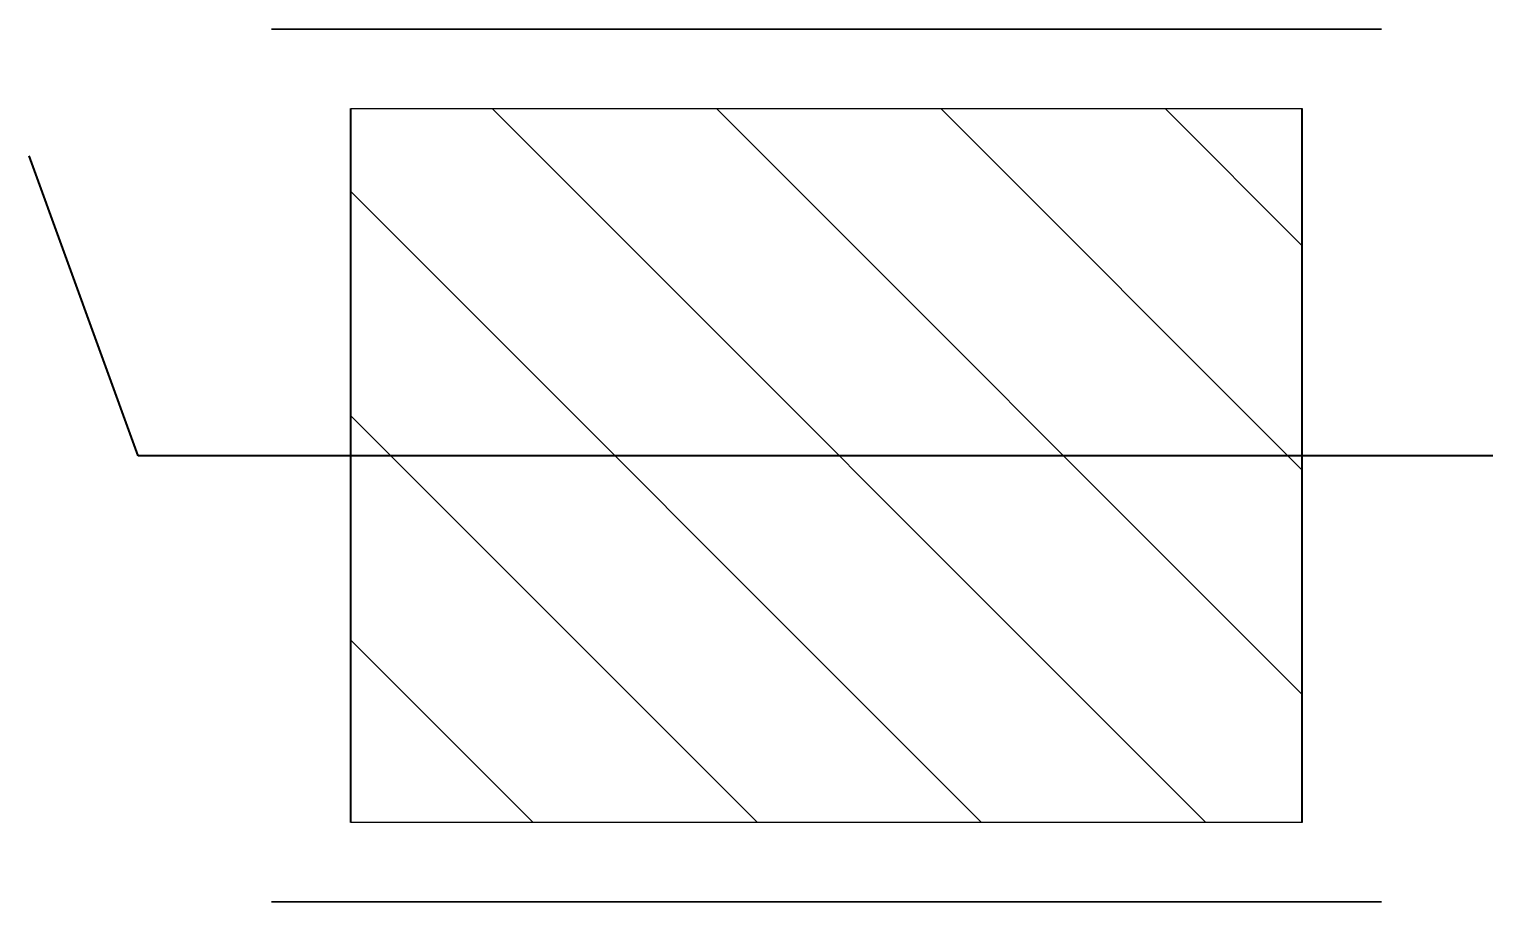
# Model space of a CAD drawing. Header units: inches. Extents: x 51 to 3278, y 66 to 1678.
# Drawn here: x 1464.1 to 1482.56, y 856.95 to 867.95 of the extents above; entities that cross this region are included whole.
import ezdxf

# ---------------------------------------------------------------- set-up
doc = ezdxf.new("R2010")
doc.units = ezdxf.units.IN
doc.header["$LTSCALE"] = 30
doc.header["$MEASUREMENT"] = 0
for name, color, linetype, lineweight in [('DIF', 4, 'Continuous', 30), ('M-HVAC-EXST-DUCT', 4, 'Continuous', 40), ('SLEEVE', 4, 'Continuous', 25)]:
    doc.layers.add(name, color=color, linetype=linetype, lineweight=lineweight)

msp = doc.modelspace()

# ---------------------------------------------------------------- linework, layer by layer
at = {"layer": 'DIF', "linetype": 'Continuous'}
for p, q in [((1481.16, 867.948), (1467.16, 867.948)), ((1481.16, 856.948), (1467.16, 856.948))]:
    msp.add_line(p, q, dxfattribs=at)
at = {"layer": 'M-HVAC-EXST-DUCT'}
for p, q in [((1468.16, 857.948), (1468.16, 866.948)), ((1480.16, 857.948), (1480.16, 866.948)), ((1465.477, 862.569), (1464.103, 866.352)), ((1482.563, 862.569), (1465.477, 862.569))]:
    msp.add_line(p, q, dxfattribs=at)
at = {"layer": 'SLEEVE'}
for p, q in [((1468.16, 866.948), (1480.16, 866.948)), ((1468.16, 857.948), (1468.16, 866.948)), ((1478.943, 857.948), (1469.943, 866.948)), ((1480.16, 859.56), (1472.772, 866.948)), ((1480.16, 862.388), (1475.6, 866.948)), ((1480.16, 865.217), (1478.429, 866.948)), ((1480.16, 866.948), (1480.16, 857.948)), ((1476.115, 857.948), (1468.16, 865.903)), ((1473.287, 857.948), (1468.16, 863.075)), ((1470.458, 857.948), (1468.16, 860.246)), ((1480.16, 857.948), (1468.16, 857.948))]:
    msp.add_line(p, q, dxfattribs=at)

doc.saveas('drawing.dxf')
